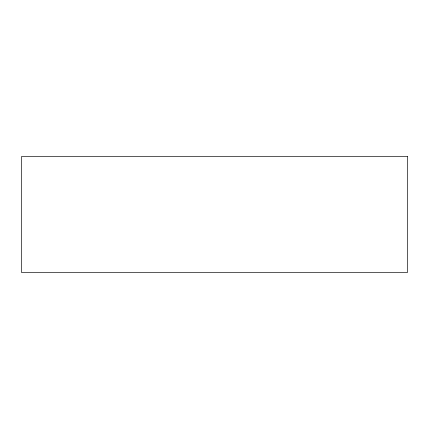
<?xml version="1.0" encoding="UTF-8"?>
<svg xmlns="http://www.w3.org/2000/svg" width="429" height="429" viewBox="0 0 429 429"><rect width="100%" height="100%" fill="white"/><g stroke="black" fill="none" stroke-linecap="round" stroke-linejoin="round"><path stroke-width="0.64" d="M407.55 156.585L21.45 156.585L21.45 272.415L407.55 272.415L407.55 156.585"/></g></svg>
